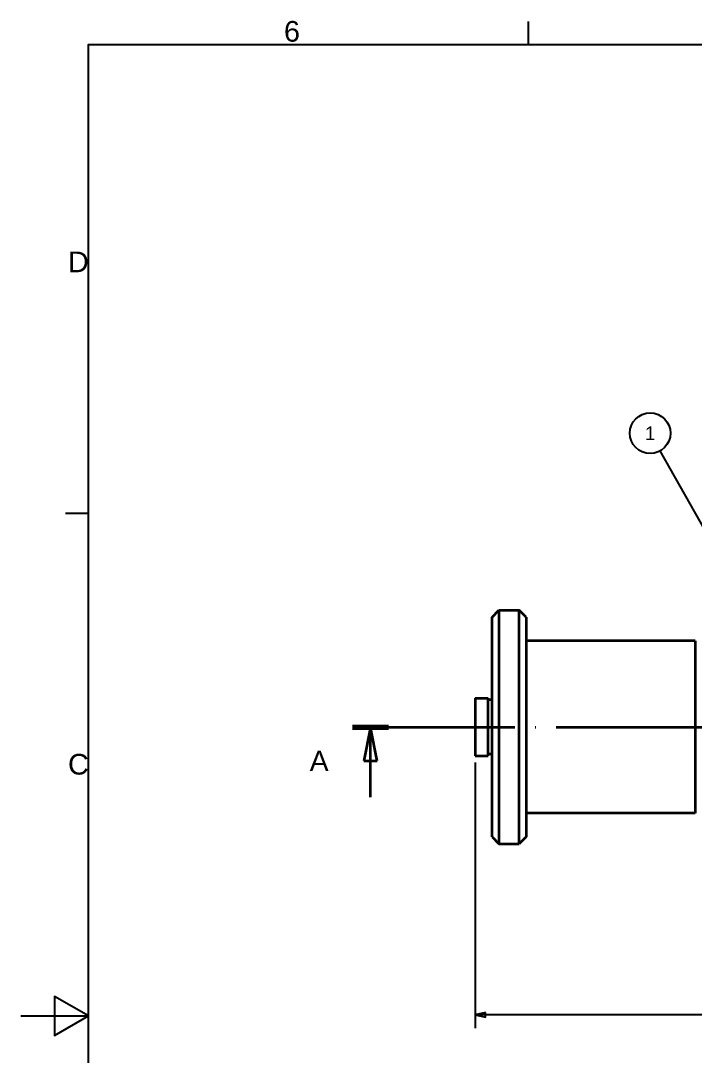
# Paper-space layout 'Intermittent Roller Sub Assy. of Washer' of a CAD drawing. Header units: millimetres. Extents: x -10 to 420, y -10 to 297.
# Drawn here: x -9.6 to 90, y 137.9 to 290.9 of the extents above; entities that cross this region are included whole.
import ezdxf

# ---------------------------------------------------------------- set-up
doc = ezdxf.new("R2010")
doc.units = ezdxf.units.MM
doc.linetypes.add('ACAD_ISO04W100', pattern=[30, 24, -3, 0, -3])
doc.linetypes.add('ACAD_ISO09W100', pattern=[45, 24, -3, 6, -3, 6, -3])
for name, color, linetype, lineweight in [('2dTransBorder', 7, 'Continuous', 35), ('Dimensions', 5, 'Continuous', 25), ('Leader Lines', 5, 'Continuous', 25), ('Section View Lines', 7, 'ACAD_ISO09W100', 70), ('Visible Edges', 7, 'Continuous', 50)]:
    doc.layers.add(name, color=color, linetype=linetype, lineweight=lineweight)
doc.layers.add('Title', color=7, linetype='Continuous')
doc.styles.add('Current-ISO', font='ARIAL.TTF')
doc.styles.add('Text Style29', font='ARIAL.TTF')
doc.styles.add('Text Style31', font='ARIAL.TTF')
doc.styles.add('Text Style5', font='ARIAL.TTF')

# ---------------------------------------------------------------- blocks, each defined once
blk = doc.blocks.new('2dTransSection0')
at = {"color": 179}
for points in [[(47.66, 186.19), (46.66, 191.19), (45.66, 186.19), (47.66, 186.19)], [(251.11, 186.19), (250.11, 191.19), (249.11, 186.19), (251.11, 186.19)]]:
    blk.add_solid(points, dxfattribs=at)
at = {"layer": 'Section View Lines', "color": 179, "linetype": 'ACAD_ISO04W100', "lineweight": 35, "true_color": 0x262659}
for p, q in [((43.99, 191.19), (252.78, 191.19)), ((46.66, 191.19), (45.66, 186.19)), ((46.66, 186.19), (46.66, 191.19)), ((47.66, 186.19), (46.66, 191.19)), ((250.11, 191.19), (249.11, 186.19)), ((250.11, 186.19), (250.11, 191.19)), ((251.11, 186.19), (250.11, 191.19)), ((45.66, 186.19), (47.66, 186.19)), ((46.66, 180.84), (46.66, 186.19)), ((249.11, 186.19), (251.11, 186.19)), ((250.11, 180.84), (250.11, 186.19))]:
    blk.add_line(p, q, dxfattribs=at)
at = {"layer": 'Section View Lines', "color": 179, "linetype": 'ACAD_ISO04W100', "lineweight": 70, "true_color": 0x262659}
for p, q in [((43.99, 191.19), (49.33, 191.19)), ((247.44, 191.19), (252.78, 191.19))]:
    blk.add_line(p, q, dxfattribs=at)
at = {"layer": 'Section View Lines', "color": 179, "linetype": 'ACAD_ISO04W100', "lineweight": 35, "true_color": 0x262659}
for points in [[(47.66, 186.19), (46.66, 191.19), (45.66, 186.19), (47.66, 186.19)], [(251.11, 186.19), (250.11, 191.19), (249.11, 186.19), (251.11, 186.19)]]:
    blk.add_lwpolyline(points, dxfattribs=at)
at = {"layer": 'Section View Lines', "color": 178, "linetype": 'ACAD_ISO04W100', "lineweight": 35, "true_color": 0x000002, "char_height": 3, "attachment_point": 7, "style": 'Text Style31'}
for insert in [(37.68, 184.69), (256.28, 184.69)]:
    blk.add_mtext('A', dxfattribs=dict(at, insert=insert))
blk = doc.blocks.new('2dTransSymbol15')
at = {"color": 179}
for points in [[(63.63, 149.03), (62.13, 148.68), (63.63, 148.33), (63.63, 149.03)], [(233.63, 148.33), (235.13, 148.68), (233.63, 149.03), (233.63, 148.33)]]:
    blk.add_solid(points, dxfattribs=at)
at = {"layer": 'Dimensions', "color": 179, "linetype": 'Continuous', "lineweight": 25, "true_color": 0x262659}
for p, q in [((62.13, 185.94), (62.13, 146.68)), ((235.13, 185.19), (235.13, 146.68)), ((63.63, 149.03), (62.13, 148.68)), ((63.63, 148.68), (62.13, 148.68)), ((62.13, 148.68), (63.63, 148.33)), ((63.63, 148.33), (63.63, 149.03)), ((233.63, 148.68), (63.63, 148.68)), ((235.13, 148.68), (233.63, 149.03)), ((233.63, 149.03), (233.63, 148.33)), ((233.63, 148.68), (235.13, 148.68)), ((233.63, 148.33), (235.13, 148.68))]:
    blk.add_line(p, q, dxfattribs=at)
for points in [[(63.63, 149.03), (62.13, 148.68), (63.63, 148.33), (63.63, 149.03)], [(233.63, 148.33), (235.13, 148.68), (233.63, 149.03), (233.63, 148.33)]]:
    blk.add_lwpolyline(points, dxfattribs=at)
at = {"layer": 'Dimensions', "color": 18, "linetype": 'Continuous', "lineweight": 25, "true_color": 0x000000, "insert": (127.83, 149.32), "char_height": 2, "attachment_point": 7, "style": 'Text Style5'}
blk.add_mtext('346', dxfattribs=at)
blk = doc.blocks.new('2dTransSymbol19')
at = {"color": 179}
blk.add_solid([(107.97, 198.12), (109.63, 196.19), (108.84, 198.62), (107.97, 198.12)], dxfattribs=at)
at = {"layer": 'Leader Lines', "color": 179, "linetype": 'Continuous', "lineweight": 25, "true_color": 0x262659}
for p, q in [((108.4, 198.37), (89.44, 231.99)), ((108.84, 198.62), (107.97, 198.12)), ((107.97, 198.12), (109.63, 196.19)), ((108.4, 198.37), (109.63, 196.19)), ((109.63, 196.19), (108.84, 198.62))]:
    blk.add_line(p, q, dxfattribs=at)
blk.add_lwpolyline([(107.97, 198.12), (109.63, 196.19), (108.84, 198.62), (107.97, 198.12)], dxfattribs=at)
blk.add_circle((87.96, 234.6), 3, dxfattribs=at)
at = {"layer": 'Leader Lines', "color": 18, "linetype": 'Continuous', "lineweight": 25, "true_color": 0x000000, "insert": (87.19, 233.59), "char_height": 2, "attachment_point": 7, "style": 'Text Style29'}
blk.add_mtext('1', dxfattribs=at)
blk = doc.blocks.new('Default Border')
at = {"layer": '2dTransBorder', "color": 179, "linetype": 'Continuous', "lineweight": 25, "true_color": 0x262659}
for points in [[(70, 292), (70, 295.4)], [(5, 5), (5, 292), (415, 292), (415, 5), (5, 5)], [(5, 222.75), (1.6, 222.75)], [(-5, 148.5), (5, 148.5), (0, 151.39), (0, 145.61), (5, 148.5)]]:
    blk.add_lwpolyline(points, dxfattribs=at)
at = {"layer": '2dTransBorder', "color": 179, "lineweight": 211, "char_height": 3.05, "attachment_point": 7, "style": 'Current-ISO'}
for s, insert in [('6', (33.88, 292.4)), ('D', (1.98, 258.38)), ('C', (1.98, 184.12))]:
    blk.add_mtext(s, dxfattribs=dict(at, insert=insert))
blk = doc.blocks.new('Title')
at = {"layer": '2dTransBorder'}
blk.add_blockref('Default Border', (-5, -5), dxfattribs=at)

psp = doc.layouts.new('Intermittent Roller Sub Assy. of Washer')

# ---------------------------------------------------------------- linework, layer by layer
at = {"layer": 'Visible Edges', "color": 179, "linetype": 'Continuous', "lineweight": 35, "true_color": 0x262659}
for p, q in [((60.02, 202.83), (61.02, 203.83)), ((61.02, 203.83), (61.02, 178.12)), ((61.02, 203.83), (64.02, 203.83)), ((64.02, 178.12), (64.02, 203.83)), ((65.02, 202.83), (64.02, 203.83)), ((60.02, 178.61), (60.02, 202.83)), ((65.02, 202.83), (65.02, 178.61)), ((90.02, 199.33), (65.02, 199.33)), ((90.02, 199.33), (90.02, 180.33)), ((57.52, 190.83), (57.52, 182.33)), ((57.52, 190.83), (59.42, 190.83)), ((59.42, 182.33), (59.42, 190.83)), ((60.02, 190.58), (59.42, 190.58)), ((57.52, 182.33), (59.42, 182.33)), ((60.02, 182.58), (59.42, 182.58)), ((90.02, 180.33), (90.02, 173.83)), ((60.02, 170.33), (60.02, 178.61)), ((61.02, 178.12), (61.02, 169.33)), ((64.02, 169.33), (64.02, 178.12)), ((65.02, 178.61), (65.02, 170.33)), ((90.02, 173.83), (65.02, 173.83)), ((60.02, 170.33), (61.02, 169.33)), ((65.02, 170.33), (64.02, 169.33)), ((61.02, 169.33), (64.02, 169.33))]:
    psp.add_line(p, q, dxfattribs=at).dxf.unprotected_set("ltscale", 0)

# ---------------------------------------------------------------- block references
at = {"layer": 'Dimensions'}
psp.add_blockref('2dTransSymbol15', (-4.61, -4.61), dxfattribs=at)
at = {"layer": 'Leader Lines'}
psp.add_blockref('2dTransSymbol19', (-4.61, -4.61), dxfattribs=at)
at = {"layer": 'Section View Lines'}
psp.add_blockref('2dTransSection0', (-4.61, -4.61), dxfattribs=at)
at = {"layer": 'Title'}
psp.add_blockref('Title', (0.39, 0.39), dxfattribs=at)

doc.saveas('drawing.dxf')
